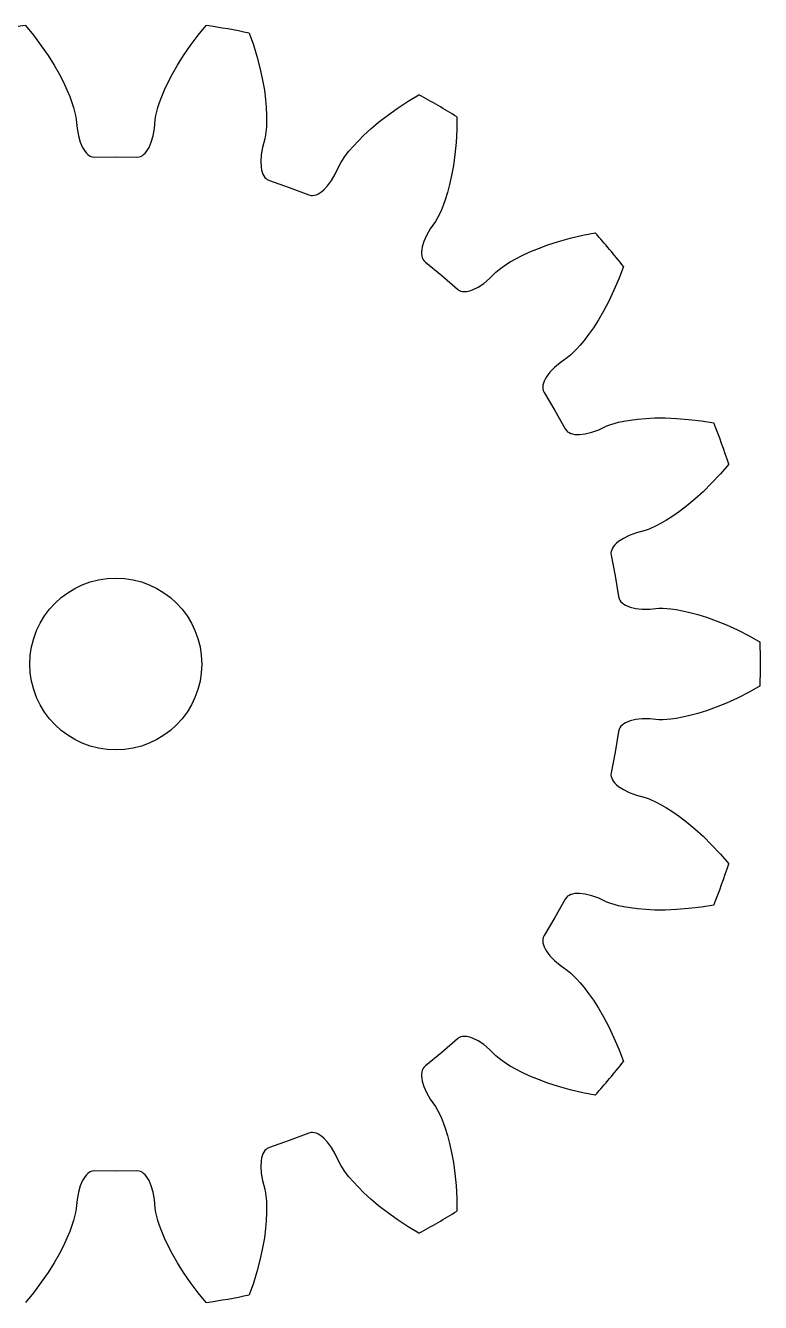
# Model space of a CAD drawing. Extents: x 1.5 to 31.5, y -14.9 to 14.9.
# Drawn here: x 14.4 to 31.5, y -14.85 to 14.85 of the extents above; entities that cross this region are included whole.
import ezdxf

# ---------------------------------------------------------------- set-up
doc = ezdxf.new("R2010")
doc.units = 0

msp = doc.modelspace()

# ---------------------------------------------------------------- linework, layer by layer
msp.add_circle((16.5, 0), 2)
msp.add_circle((16.5, 0), 2)
at = {"layer": 'layer0'}
for p, q in [((14.4, 14.852), (14.584, 14.627)), ((14.584, 14.627), (14.767, 14.384)), ((18.233, 14.384), (18.416, 14.627)), ((18.416, 14.627), (18.6, 14.852)), ((19.606, 14.675), (19.702, 14.4)), ((14.767, 14.384), (14.927, 14.152)), ((18.073, 14.152), (18.233, 14.384)), ((19.702, 14.4), (19.791, 14.109)), ((14.927, 14.152), (15.066, 13.931)), ((17.934, 13.931), (18.073, 14.152)), ((19.791, 14.109), (19.862, 13.837)), ((15.066, 13.931), (15.183, 13.726)), ((15.183, 13.726), (15.282, 13.535)), ((17.718, 13.535), (17.817, 13.726)), ((17.817, 13.726), (17.934, 13.931)), ((19.862, 13.837), (19.917, 13.582)), ((15.282, 13.535), (15.364, 13.36)), ((17.636, 13.36), (17.718, 13.535)), ((19.917, 13.582), (19.957, 13.349)), ((15.364, 13.36), (15.43, 13.201)), ((15.43, 13.201), (15.48, 13.063)), ((17.52, 13.063), (17.57, 13.201)), ((17.57, 13.201), (17.636, 13.36)), ((19.957, 13.349), (19.985, 13.135)), ((19.985, 13.135), (20.002, 12.943)), ((23.048, 12.924), (23.303, 13.09)), ((23.303, 13.09), (23.553, 13.238)), ((15.48, 13.063), (15.519, 12.942)), ((15.519, 12.942), (15.565, 12.763)), ((17.435, 12.763), (17.481, 12.942)), ((17.481, 12.942), (17.52, 13.063)), ((20.002, 12.943), (20.009, 12.771)), ((22.819, 12.761), (23.048, 12.924)), ((15.565, 12.763), (15.581, 12.667)), ((15.581, 12.667), (15.6, 12.457)), ((17.4, 12.457), (17.419, 12.667)), ((17.419, 12.667), (17.435, 12.763)), ((20.005, 12.497), (19.987, 12.313)), ((20.01, 12.624), (20.005, 12.497)), ((20.009, 12.771), (20.01, 12.624)), ((22.432, 12.448), (22.612, 12.601)), ((22.612, 12.601), (22.819, 12.761)), ((24.438, 12.727), (24.434, 12.436)), ((15.6, 12.457), (15.631, 12.285)), ((15.631, 12.285), (15.674, 12.138)), ((17.326, 12.138), (17.369, 12.285)), ((17.369, 12.285), (17.4, 12.457)), ((19.969, 12.217), (19.915, 12.014)), ((19.987, 12.313), (19.969, 12.217)), ((22.137, 12.165), (22.274, 12.302)), ((22.274, 12.302), (22.432, 12.448)), ((24.434, 12.436), (24.418, 12.132)), ((15.674, 12.138), (15.726, 12.016)), ((15.726, 12.016), (15.756, 11.965)), ((15.756, 11.965), (15.787, 11.92)), ((15.787, 11.92), (15.819, 11.882)), ((17.181, 11.882), (17.213, 11.92)), ((17.213, 11.92), (17.244, 11.965)), ((17.244, 11.965), (17.274, 12.016)), ((17.274, 12.016), (17.326, 12.138)), ((19.915, 12.014), (19.885, 11.842)), ((21.848, 11.826), (21.926, 11.927)), ((21.926, 11.927), (22.021, 12.039)), ((22.021, 12.039), (22.137, 12.165)), ((24.418, 12.132), (24.392, 11.853)), ((15.819, 11.882), (15.853, 11.85)), ((15.853, 11.85), (15.888, 11.825)), ((15.888, 11.825), (15.923, 11.807)), ((15.923, 11.807), (15.958, 11.795)), ((15.958, 11.795), (16.012, 11.79)), ((16.012, 11.79), (16.5, 11.8)), ((16.5, 11.8), (16.988, 11.79)), ((16.988, 11.79), (17.042, 11.795)), ((17.042, 11.795), (17.077, 11.807)), ((17.077, 11.807), (17.112, 11.825)), ((17.112, 11.825), (17.147, 11.85)), ((17.147, 11.85), (17.181, 11.882)), ((19.885, 11.842), (19.875, 11.689)), ((19.875, 11.689), (19.883, 11.556)), ((21.607, 11.398), (21.696, 11.589)), ((21.696, 11.589), (21.744, 11.674)), ((21.744, 11.674), (21.848, 11.826)), ((24.356, 11.594), (24.314, 11.361)), ((24.392, 11.853), (24.356, 11.594)), ((19.883, 11.556), (19.893, 11.498)), ((19.893, 11.498), (19.907, 11.445)), ((19.907, 11.445), (19.924, 11.398)), ((19.924, 11.398), (19.945, 11.357)), ((19.945, 11.357), (19.969, 11.321)), ((19.969, 11.321), (19.996, 11.292)), ((19.996, 11.292), (20.025, 11.269)), ((21.519, 11.247), (21.607, 11.398)), ((24.314, 11.361), (24.267, 11.151)), ((20.025, 11.269), (20.074, 11.246)), ((20.074, 11.246), (20.536, 11.088)), ((20.536, 11.088), (20.991, 10.912)), ((21.291, 10.989), (21.337, 11.027)), ((21.337, 11.027), (21.428, 11.124)), ((21.428, 11.124), (21.519, 11.247)), ((24.267, 11.151), (24.217, 10.965)), ((20.991, 10.912), (21.043, 10.898)), ((21.043, 10.898), (21.08, 10.897)), ((21.08, 10.897), (21.12, 10.903)), ((21.12, 10.903), (21.161, 10.914)), ((21.161, 10.914), (21.203, 10.932)), ((21.203, 10.932), (21.247, 10.957)), ((21.247, 10.957), (21.291, 10.989)), ((24.166, 10.801), (24.116, 10.663)), ((24.217, 10.965), (24.166, 10.801)), ((24.068, 10.545), (23.988, 10.378)), ((24.116, 10.663), (24.068, 10.545)), ((23.818, 10.122), (23.731, 9.97)), ((23.938, 10.294), (23.818, 10.122)), ((23.988, 10.378), (23.938, 10.294)), ((23.669, 9.829), (23.631, 9.702)), ((23.731, 9.97), (23.669, 9.829)), ((26.554, 9.75), (26.802, 9.83)), ((26.802, 9.83), (27.073, 9.905)), ((27.073, 9.905), (27.37, 9.973)), ((27.37, 9.973), (27.656, 10.028)), ((23.621, 9.644), (23.616, 9.59)), ((23.616, 9.59), (23.616, 9.539)), ((23.616, 9.539), (23.622, 9.494)), ((23.631, 9.702), (23.621, 9.644)), ((25.958, 9.504), (26.133, 9.585)), ((26.133, 9.585), (26.332, 9.668)), ((26.332, 9.668), (26.554, 9.75)), ((23.622, 9.494), (23.632, 9.452)), ((23.632, 9.452), (23.647, 9.415)), ((23.647, 9.415), (23.667, 9.384)), ((23.667, 9.384), (23.705, 9.345)), ((23.705, 9.345), (24.085, 9.039)), ((25.42, 9.176), (25.57, 9.284)), ((25.57, 9.284), (25.678, 9.352)), ((25.678, 9.352), (25.805, 9.425)), ((25.805, 9.425), (25.958, 9.504)), ((28.312, 9.245), (28.209, 8.973)), ((24.085, 9.039), (24.452, 8.718)), ((25.063, 8.853), (25.197, 8.964)), ((25.197, 8.964), (25.346, 9.113)), ((25.346, 9.113), (25.42, 9.176)), ((28.209, 8.973), (28.09, 8.693)), ((24.452, 8.718), (24.496, 8.687)), ((24.496, 8.687), (24.531, 8.673)), ((24.531, 8.673), (24.57, 8.665)), ((24.57, 8.665), (24.613, 8.662)), ((24.613, 8.662), (24.659, 8.664)), ((24.659, 8.664), (24.708, 8.673)), ((24.708, 8.673), (24.761, 8.687)), ((24.761, 8.687), (24.816, 8.708)), ((24.816, 8.708), (24.935, 8.767)), ((24.935, 8.767), (25.063, 8.853)), ((28.09, 8.693), (27.97, 8.439)), ((27.97, 8.439), (27.848, 8.208)), ((27.848, 8.208), (27.729, 8.003)), ((27.613, 7.822), (27.502, 7.664)), ((27.729, 8.003), (27.613, 7.822)), ((27.397, 7.527), (27.303, 7.415)), ((27.502, 7.664), (27.397, 7.527)), ((27.086, 7.191), (27.011, 7.129)), ((27.218, 7.32), (27.086, 7.191)), ((27.303, 7.415), (27.218, 7.32)), ((26.705, 6.895), (26.599, 6.785)), ((26.838, 7.008), (26.705, 6.895)), ((27.011, 7.129), (26.838, 7.008)), ((26.466, 6.578), (26.45, 6.53)), ((26.49, 6.627), (26.466, 6.578)), ((26.52, 6.678), (26.49, 6.627)), ((26.599, 6.785), (26.52, 6.678)), ((26.439, 6.485), (26.435, 6.443)), ((26.435, 6.443), (26.436, 6.403)), ((26.436, 6.403), (26.444, 6.366)), ((26.45, 6.53), (26.439, 6.485)), ((26.444, 6.366), (26.466, 6.318)), ((26.466, 6.318), (26.719, 5.9)), ((26.719, 5.9), (26.954, 5.472)), ((28.198, 5.622), (28.323, 5.649)), ((28.323, 5.649), (28.468, 5.674)), ((28.468, 5.674), (28.638, 5.696)), ((28.638, 5.696), (28.83, 5.713)), ((28.83, 5.713), (29.045, 5.723)), ((29.045, 5.723), (29.282, 5.724)), ((29.282, 5.724), (29.543, 5.714)), ((29.543, 5.714), (29.823, 5.691)), ((29.823, 5.691), (30.125, 5.654)), ((30.125, 5.654), (30.412, 5.607)), ((26.954, 5.472), (26.986, 5.429)), ((26.986, 5.429), (27.013, 5.404)), ((27.013, 5.404), (27.047, 5.382)), ((27.047, 5.382), (27.086, 5.365)), ((27.086, 5.365), (27.13, 5.351)), ((27.13, 5.351), (27.18, 5.342)), ((27.293, 5.338), (27.425, 5.354)), ((27.425, 5.354), (27.574, 5.39)), ((27.574, 5.39), (27.739, 5.449)), ((27.739, 5.449), (27.929, 5.538)), ((27.929, 5.538), (28.021, 5.572)), ((28.021, 5.572), (28.198, 5.622)), ((27.18, 5.342), (27.234, 5.338)), ((27.234, 5.338), (27.293, 5.338)), ((30.762, 4.647), (30.572, 4.427)), ((30.364, 4.204), (30.164, 4.007)), ((30.572, 4.427), (30.364, 4.204)), ((30.164, 4.007), (29.971, 3.832)), ((29.789, 3.68), (29.618, 3.55)), ((29.971, 3.832), (29.789, 3.68)), ((29.188, 3.273), (29.075, 3.213)), ((29.315, 3.346), (29.188, 3.273)), ((29.459, 3.439), (29.315, 3.346)), ((29.618, 3.55), (29.459, 3.439)), ((28.448, 2.989), (28.31, 2.921)), ((28.612, 3.05), (28.448, 2.989)), ((28.815, 3.104), (28.612, 3.05)), ((28.907, 3.137), (28.815, 3.104)), ((29.075, 3.213), (28.907, 3.137)), ((28.058, 2.695), (28.039, 2.656)), ((28.083, 2.733), (28.058, 2.695)), ((28.115, 2.772), (28.083, 2.733)), ((28.154, 2.811), (28.115, 2.772)), ((28.199, 2.848), (28.154, 2.811)), ((28.31, 2.921), (28.199, 2.848)), ((28.027, 2.619), (28.022, 2.581)), ((28.022, 2.581), (28.026, 2.528)), ((28.026, 2.528), (28.121, 2.049)), ((28.039, 2.656), (28.027, 2.619)), ((28.121, 2.049), (28.196, 1.567)), ((28.196, 1.567), (28.21, 1.515)), ((28.21, 1.515), (28.228, 1.482)), ((28.228, 1.482), (28.252, 1.45)), ((28.252, 1.45), (28.282, 1.421)), ((28.282, 1.421), (28.319, 1.393)), ((28.319, 1.393), (28.363, 1.368)), ((28.363, 1.368), (28.412, 1.345)), ((28.412, 1.345), (28.468, 1.325)), ((28.468, 1.325), (28.597, 1.294)), ((28.597, 1.294), (28.75, 1.277)), ((28.75, 1.277), (28.924, 1.277)), ((28.924, 1.277), (29.134, 1.295)), ((29.134, 1.295), (29.232, 1.295)), ((29.232, 1.295), (29.416, 1.281)), ((29.416, 1.281), (29.542, 1.264)), ((29.542, 1.264), (29.686, 1.238)), ((29.686, 1.238), (29.854, 1.201)), ((29.854, 1.201), (30.041, 1.151)), ((30.041, 1.151), (30.246, 1.087)), ((30.246, 1.087), (30.469, 1.007)), ((30.469, 1.007), (30.711, 0.908)), ((30.711, 0.908), (30.966, 0.791)), ((30.966, 0.791), (31.237, 0.653)), ((31.237, 0.653), (31.491, 0.511)), ((31.491, -0.511), (31.237, -0.653)), ((30.966, -0.791), (30.711, -0.908)), ((31.237, -0.653), (30.966, -0.791)), ((30.041, -1.151), (29.854, -1.201)), ((30.246, -1.087), (30.041, -1.151)), ((30.469, -1.007), (30.246, -1.087)), ((30.711, -0.908), (30.469, -1.007)), ((28.228, -1.482), (28.21, -1.515)), ((28.252, -1.45), (28.228, -1.482)), ((28.282, -1.421), (28.252, -1.45)), ((28.319, -1.393), (28.282, -1.421)), ((28.363, -1.368), (28.319, -1.393)), ((28.412, -1.345), (28.363, -1.368)), ((28.468, -1.325), (28.412, -1.345)), ((28.597, -1.294), (28.468, -1.325)), ((28.75, -1.277), (28.597, -1.294)), ((28.924, -1.277), (28.75, -1.277)), ((29.134, -1.295), (28.924, -1.277)), ((29.232, -1.295), (29.134, -1.295)), ((29.416, -1.281), (29.232, -1.295)), ((29.542, -1.264), (29.416, -1.281)), ((29.686, -1.238), (29.542, -1.264)), ((29.854, -1.201), (29.686, -1.238)), ((28.196, -1.567), (28.121, -2.049)), ((28.21, -1.515), (28.196, -1.567)), ((28.121, -2.049), (28.026, -2.528)), ((28.026, -2.528), (28.022, -2.581)), ((28.022, -2.581), (28.027, -2.619)), ((28.027, -2.619), (28.039, -2.656)), ((28.039, -2.656), (28.058, -2.695)), ((28.058, -2.695), (28.083, -2.733)), ((28.083, -2.733), (28.115, -2.772)), ((28.115, -2.772), (28.154, -2.811)), ((28.154, -2.811), (28.199, -2.848)), ((28.199, -2.848), (28.31, -2.921)), ((28.31, -2.921), (28.448, -2.989)), ((28.448, -2.989), (28.612, -3.05)), ((28.612, -3.05), (28.815, -3.104)), ((28.815, -3.104), (28.907, -3.137)), ((28.907, -3.137), (29.075, -3.213)), ((29.075, -3.213), (29.188, -3.273)), ((29.188, -3.273), (29.315, -3.346)), ((29.315, -3.346), (29.459, -3.439)), ((29.459, -3.439), (29.618, -3.55)), ((29.618, -3.55), (29.789, -3.68)), ((29.789, -3.68), (29.971, -3.832)), ((29.971, -3.832), (30.164, -4.007)), ((30.164, -4.007), (30.364, -4.204)), ((30.364, -4.204), (30.572, -4.427)), ((30.572, -4.427), (30.762, -4.647)), ((27.18, -5.342), (27.13, -5.351)), ((27.234, -5.338), (27.18, -5.342)), ((27.293, -5.338), (27.234, -5.338)), ((27.425, -5.354), (27.293, -5.338)), ((26.954, -5.472), (26.719, -5.9)), ((26.986, -5.429), (26.954, -5.472)), ((27.013, -5.404), (26.986, -5.429)), ((27.047, -5.382), (27.013, -5.404)), ((27.086, -5.365), (27.047, -5.382)), ((27.13, -5.351), (27.086, -5.365)), ((27.574, -5.39), (27.425, -5.354)), ((27.739, -5.449), (27.574, -5.39)), ((27.929, -5.538), (27.739, -5.449)), ((28.021, -5.572), (27.929, -5.538)), ((28.198, -5.622), (28.021, -5.572)), ((28.323, -5.649), (28.198, -5.622)), ((30.412, -5.607), (30.125, -5.654)), ((26.719, -5.9), (26.466, -6.318)), ((28.468, -5.674), (28.323, -5.649)), ((28.638, -5.696), (28.468, -5.674)), ((28.83, -5.713), (28.638, -5.696)), ((29.045, -5.723), (28.83, -5.713)), ((29.282, -5.724), (29.045, -5.723)), ((29.543, -5.714), (29.282, -5.724)), ((29.823, -5.691), (29.543, -5.714)), ((30.125, -5.654), (29.823, -5.691)), ((26.436, -6.403), (26.435, -6.443)), ((26.435, -6.443), (26.439, -6.485)), ((26.444, -6.366), (26.436, -6.403)), ((26.439, -6.485), (26.45, -6.53)), ((26.466, -6.318), (26.444, -6.366)), ((26.45, -6.53), (26.466, -6.578)), ((26.466, -6.578), (26.49, -6.627)), ((26.49, -6.627), (26.52, -6.678)), ((26.52, -6.678), (26.599, -6.785)), ((26.599, -6.785), (26.705, -6.895)), ((26.705, -6.895), (26.838, -7.008)), ((26.838, -7.008), (27.011, -7.129)), ((27.011, -7.129), (27.086, -7.191)), ((27.086, -7.191), (27.218, -7.32)), ((27.218, -7.32), (27.303, -7.415)), ((27.303, -7.415), (27.397, -7.527)), ((27.397, -7.527), (27.502, -7.664)), ((27.502, -7.664), (27.613, -7.822)), ((27.613, -7.822), (27.729, -8.003)), ((27.729, -8.003), (27.848, -8.208)), ((27.848, -8.208), (27.97, -8.439)), ((27.97, -8.439), (28.09, -8.693)), ((24.452, -8.718), (24.085, -9.039)), ((24.496, -8.687), (24.452, -8.718)), ((24.531, -8.673), (24.496, -8.687)), ((24.57, -8.665), (24.531, -8.673)), ((24.613, -8.662), (24.57, -8.665)), ((24.659, -8.664), (24.613, -8.662)), ((24.708, -8.673), (24.659, -8.664)), ((24.761, -8.687), (24.708, -8.673)), ((24.816, -8.708), (24.761, -8.687)), ((24.935, -8.767), (24.816, -8.708)), ((25.063, -8.853), (24.935, -8.767)), ((25.197, -8.964), (25.063, -8.853)), ((28.09, -8.693), (28.209, -8.973)), ((24.085, -9.039), (23.705, -9.345)), ((25.346, -9.113), (25.197, -8.964)), ((25.42, -9.176), (25.346, -9.113)), ((25.57, -9.284), (25.42, -9.176)), ((28.209, -8.973), (28.312, -9.245)), ((23.622, -9.494), (23.616, -9.539)), ((23.632, -9.452), (23.622, -9.494)), ((23.647, -9.415), (23.632, -9.452)), ((23.667, -9.384), (23.647, -9.415)), ((23.705, -9.345), (23.667, -9.384)), ((25.678, -9.352), (25.57, -9.284)), ((25.805, -9.425), (25.678, -9.352)), ((25.958, -9.504), (25.805, -9.425)), ((26.133, -9.585), (25.958, -9.504)), ((23.616, -9.539), (23.616, -9.59)), ((23.616, -9.59), (23.621, -9.644)), ((23.621, -9.644), (23.631, -9.702)), ((23.631, -9.702), (23.669, -9.829)), ((26.332, -9.668), (26.133, -9.585)), ((26.554, -9.75), (26.332, -9.668)), ((26.802, -9.83), (26.554, -9.75)), ((23.669, -9.829), (23.731, -9.97)), ((23.731, -9.97), (23.818, -10.122)), ((27.073, -9.905), (26.802, -9.83)), ((27.37, -9.973), (27.073, -9.905)), ((27.656, -10.028), (27.37, -9.973)), ((23.818, -10.122), (23.938, -10.294)), ((23.938, -10.294), (23.988, -10.378)), ((23.988, -10.378), (24.068, -10.545)), ((24.068, -10.545), (24.116, -10.663)), ((24.116, -10.663), (24.166, -10.801)), ((20.991, -10.912), (20.536, -11.088)), ((21.043, -10.898), (20.991, -10.912)), ((21.08, -10.897), (21.043, -10.898)), ((21.12, -10.903), (21.08, -10.897)), ((21.161, -10.914), (21.12, -10.903)), ((21.203, -10.932), (21.161, -10.914)), ((21.247, -10.957), (21.203, -10.932)), ((21.291, -10.989), (21.247, -10.957)), ((21.337, -11.027), (21.291, -10.989)), ((24.166, -10.801), (24.217, -10.965)), ((24.217, -10.965), (24.267, -11.151)), ((20.025, -11.269), (19.996, -11.292)), ((20.074, -11.246), (20.025, -11.269)), ((20.536, -11.088), (20.074, -11.246)), ((21.428, -11.124), (21.337, -11.027)), ((21.519, -11.247), (21.428, -11.124)), ((21.607, -11.398), (21.519, -11.247)), ((24.267, -11.151), (24.314, -11.361)), ((19.883, -11.556), (19.875, -11.689)), ((19.893, -11.498), (19.883, -11.556)), ((19.907, -11.445), (19.893, -11.498)), ((19.924, -11.398), (19.907, -11.445)), ((19.945, -11.357), (19.924, -11.398)), ((19.969, -11.321), (19.945, -11.357)), ((19.996, -11.292), (19.969, -11.321)), ((21.696, -11.589), (21.607, -11.398)), ((24.314, -11.361), (24.356, -11.594)), ((15.819, -11.882), (15.787, -11.92)), ((15.853, -11.85), (15.819, -11.882)), ((15.888, -11.825), (15.853, -11.85)), ((15.923, -11.807), (15.888, -11.825)), ((15.958, -11.795), (15.923, -11.807)), ((16.012, -11.79), (15.958, -11.795)), ((16.5, -11.8), (16.012, -11.79)), ((16.988, -11.79), (16.5, -11.8)), ((17.042, -11.795), (16.988, -11.79)), ((17.077, -11.807), (17.042, -11.795)), ((17.112, -11.825), (17.077, -11.807)), ((17.147, -11.85), (17.112, -11.825)), ((17.181, -11.882), (17.147, -11.85)), ((17.213, -11.92), (17.181, -11.882)), ((19.875, -11.689), (19.885, -11.842)), ((19.885, -11.842), (19.915, -12.014)), ((21.744, -11.674), (21.696, -11.589)), ((21.848, -11.826), (21.744, -11.674)), ((21.926, -11.927), (21.848, -11.826)), ((24.356, -11.594), (24.392, -11.853)), ((24.392, -11.853), (24.418, -12.132)), ((15.674, -12.138), (15.631, -12.285)), ((15.726, -12.016), (15.674, -12.138)), ((15.756, -11.965), (15.726, -12.016)), ((15.787, -11.92), (15.756, -11.965)), ((17.244, -11.965), (17.213, -11.92)), ((17.274, -12.016), (17.244, -11.965)), ((17.326, -12.138), (17.274, -12.016)), ((17.369, -12.285), (17.326, -12.138)), ((19.915, -12.014), (19.969, -12.217)), ((22.021, -12.039), (21.926, -11.927)), ((22.137, -12.165), (22.021, -12.039)), ((22.274, -12.302), (22.137, -12.165)), ((24.418, -12.132), (24.434, -12.436)), ((15.6, -12.457), (15.581, -12.667)), ((15.631, -12.285), (15.6, -12.457)), ((17.4, -12.457), (17.369, -12.285)), ((17.419, -12.667), (17.4, -12.457)), ((19.969, -12.217), (19.987, -12.313)), ((19.987, -12.313), (20.005, -12.497)), ((22.432, -12.448), (22.274, -12.302)), ((22.612, -12.601), (22.432, -12.448)), ((24.434, -12.436), (24.438, -12.727)), ((15.565, -12.763), (15.519, -12.942)), ((15.581, -12.667), (15.565, -12.763)), ((17.435, -12.763), (17.419, -12.667)), ((17.481, -12.942), (17.435, -12.763)), ((20.009, -12.771), (20.002, -12.943)), ((20.005, -12.497), (20.01, -12.624)), ((20.01, -12.624), (20.009, -12.771)), ((22.819, -12.761), (22.612, -12.601)), ((23.048, -12.924), (22.819, -12.761)), ((15.48, -13.063), (15.43, -13.201)), ((15.519, -12.942), (15.48, -13.063)), ((17.52, -13.063), (17.481, -12.942)), ((17.57, -13.201), (17.52, -13.063)), ((20.002, -12.943), (19.985, -13.135)), ((23.303, -13.09), (23.048, -12.924)), ((15.364, -13.36), (15.282, -13.535)), ((15.43, -13.201), (15.364, -13.36)), ((17.636, -13.36), (17.57, -13.201)), ((17.718, -13.535), (17.636, -13.36)), ((19.957, -13.349), (19.917, -13.582)), ((19.985, -13.135), (19.957, -13.349)), ((23.553, -13.238), (23.303, -13.09)), ((15.282, -13.535), (15.183, -13.726)), ((17.817, -13.726), (17.718, -13.535)), ((19.917, -13.582), (19.862, -13.837)), ((15.066, -13.931), (14.927, -14.152)), ((15.183, -13.726), (15.066, -13.931)), ((17.934, -13.931), (17.817, -13.726)), ((18.073, -14.152), (17.934, -13.931)), ((19.862, -13.837), (19.791, -14.109)), ((14.927, -14.152), (14.767, -14.384)), ((18.233, -14.384), (18.073, -14.152)), ((19.791, -14.109), (19.702, -14.4)), ((14.767, -14.384), (14.584, -14.627)), ((18.416, -14.627), (18.233, -14.384)), ((19.702, -14.4), (19.606, -14.675)), ((14.584, -14.627), (14.4, -14.852)), ((18.6, -14.852), (18.416, -14.627))]:
    msp.add_line(p, q, dxfattribs=at)
for start, end in [(98.048, 101.952), (78.048, 81.952), (58.048, 61.952), (38.048, 41.952), (18.048, 21.952), (358.048, 361.952), (338.048, 341.952), (318.048, 321.952), (298.048, 301.952), (278.048, 281.952)]:
    msp.add_arc((16.5, 0), 15, start, end, dxfattribs=at)
at = {"layer": 'layer1'}
for p, q in [((14.4, 14.852), (14.584, 14.627)), ((14.584, 14.627), (14.767, 14.384)), ((18.233, 14.384), (18.416, 14.627)), ((18.416, 14.627), (18.6, 14.852)), ((19.606, 14.675), (19.702, 14.4)), ((14.767, 14.384), (14.927, 14.152)), ((18.073, 14.152), (18.233, 14.384)), ((19.702, 14.4), (19.791, 14.109)), ((14.927, 14.152), (15.066, 13.931)), ((17.934, 13.931), (18.073, 14.152)), ((19.791, 14.109), (19.862, 13.837)), ((15.066, 13.931), (15.183, 13.726)), ((15.183, 13.726), (15.282, 13.535)), ((17.718, 13.535), (17.817, 13.726)), ((17.817, 13.726), (17.934, 13.931)), ((19.862, 13.837), (19.917, 13.582)), ((15.282, 13.535), (15.364, 13.36)), ((17.636, 13.36), (17.718, 13.535)), ((19.917, 13.582), (19.957, 13.349)), ((15.364, 13.36), (15.43, 13.201)), ((15.43, 13.201), (15.48, 13.063)), ((17.52, 13.063), (17.57, 13.201)), ((17.57, 13.201), (17.636, 13.36)), ((19.957, 13.349), (19.985, 13.135)), ((19.985, 13.135), (20.002, 12.943)), ((23.048, 12.924), (23.303, 13.09)), ((23.303, 13.09), (23.553, 13.238)), ((15.48, 13.063), (15.519, 12.942)), ((15.519, 12.942), (15.565, 12.763)), ((17.435, 12.763), (17.481, 12.942)), ((17.481, 12.942), (17.52, 13.063)), ((20.002, 12.943), (20.009, 12.771)), ((22.819, 12.761), (23.048, 12.924)), ((15.565, 12.763), (15.581, 12.667)), ((15.581, 12.667), (15.6, 12.457)), ((17.4, 12.457), (17.419, 12.667)), ((17.419, 12.667), (17.435, 12.763)), ((20.005, 12.497), (19.987, 12.313)), ((20.01, 12.624), (20.005, 12.497)), ((20.009, 12.771), (20.01, 12.624)), ((22.432, 12.448), (22.612, 12.601)), ((22.612, 12.601), (22.819, 12.761)), ((24.438, 12.727), (24.434, 12.436)), ((15.6, 12.457), (15.631, 12.285)), ((15.631, 12.285), (15.674, 12.138)), ((17.326, 12.138), (17.369, 12.285)), ((17.369, 12.285), (17.4, 12.457)), ((19.969, 12.217), (19.915, 12.014)), ((19.987, 12.313), (19.969, 12.217)), ((22.137, 12.165), (22.274, 12.302)), ((22.274, 12.302), (22.432, 12.448)), ((24.434, 12.436), (24.418, 12.132)), ((15.674, 12.138), (15.726, 12.016)), ((15.726, 12.016), (15.756, 11.965)), ((15.756, 11.965), (15.787, 11.92)), ((15.787, 11.92), (15.819, 11.882)), ((17.181, 11.882), (17.213, 11.92)), ((17.213, 11.92), (17.244, 11.965)), ((17.244, 11.965), (17.274, 12.016)), ((17.274, 12.016), (17.326, 12.138)), ((19.915, 12.014), (19.885, 11.842)), ((21.848, 11.826), (21.926, 11.927)), ((21.926, 11.927), (22.021, 12.039)), ((22.021, 12.039), (22.137, 12.165)), ((24.418, 12.132), (24.392, 11.853)), ((15.819, 11.882), (15.853, 11.85)), ((15.853, 11.85), (15.888, 11.825)), ((15.888, 11.825), (15.923, 11.807)), ((15.923, 11.807), (15.958, 11.795)), ((15.958, 11.795), (16.012, 11.79)), ((16.012, 11.79), (16.5, 11.8)), ((16.5, 11.8), (16.988, 11.79)), ((16.988, 11.79), (17.042, 11.795)), ((17.042, 11.795), (17.077, 11.807)), ((17.077, 11.807), (17.112, 11.825)), ((17.112, 11.825), (17.147, 11.85)), ((17.147, 11.85), (17.181, 11.882)), ((19.885, 11.842), (19.875, 11.689)), ((19.875, 11.689), (19.883, 11.556)), ((21.607, 11.398), (21.696, 11.589)), ((21.696, 11.589), (21.744, 11.674)), ((21.744, 11.674), (21.848, 11.826)), ((24.356, 11.594), (24.314, 11.361)), ((24.392, 11.853), (24.356, 11.594)), ((19.883, 11.556), (19.893, 11.498)), ((19.893, 11.498), (19.907, 11.445)), ((19.907, 11.445), (19.924, 11.398)), ((19.924, 11.398), (19.945, 11.357)), ((19.945, 11.357), (19.969, 11.321)), ((19.969, 11.321), (19.996, 11.292)), ((19.996, 11.292), (20.025, 11.269)), ((21.519, 11.247), (21.607, 11.398)), ((24.314, 11.361), (24.267, 11.151)), ((20.025, 11.269), (20.074, 11.246)), ((20.074, 11.246), (20.536, 11.088)), ((20.536, 11.088), (20.991, 10.912)), ((21.291, 10.989), (21.337, 11.027)), ((21.337, 11.027), (21.428, 11.124)), ((21.428, 11.124), (21.519, 11.247)), ((24.267, 11.151), (24.217, 10.965)), ((20.991, 10.912), (21.043, 10.898)), ((21.043, 10.898), (21.08, 10.897)), ((21.08, 10.897), (21.12, 10.903)), ((21.12, 10.903), (21.161, 10.914)), ((21.161, 10.914), (21.203, 10.932)), ((21.203, 10.932), (21.247, 10.957)), ((21.247, 10.957), (21.291, 10.989)), ((24.166, 10.801), (24.116, 10.663)), ((24.217, 10.965), (24.166, 10.801)), ((24.068, 10.545), (23.988, 10.378)), ((24.116, 10.663), (24.068, 10.545)), ((23.818, 10.122), (23.731, 9.97)), ((23.938, 10.294), (23.818, 10.122)), ((23.988, 10.378), (23.938, 10.294)), ((23.669, 9.829), (23.631, 9.702)), ((23.731, 9.97), (23.669, 9.829)), ((26.554, 9.75), (26.802, 9.83)), ((26.802, 9.83), (27.073, 9.905)), ((27.073, 9.905), (27.37, 9.973)), ((27.37, 9.973), (27.656, 10.028)), ((23.621, 9.644), (23.616, 9.59)), ((23.616, 9.59), (23.616, 9.539)), ((23.616, 9.539), (23.622, 9.494)), ((23.631, 9.702), (23.621, 9.644)), ((25.958, 9.504), (26.133, 9.585)), ((26.133, 9.585), (26.332, 9.668)), ((26.332, 9.668), (26.554, 9.75)), ((23.622, 9.494), (23.632, 9.452)), ((23.632, 9.452), (23.647, 9.415)), ((23.647, 9.415), (23.667, 9.384)), ((23.667, 9.384), (23.705, 9.345)), ((23.705, 9.345), (24.085, 9.039)), ((25.42, 9.176), (25.57, 9.284)), ((25.57, 9.284), (25.678, 9.352)), ((25.678, 9.352), (25.805, 9.425)), ((25.805, 9.425), (25.958, 9.504)), ((28.312, 9.245), (28.209, 8.973)), ((24.085, 9.039), (24.452, 8.718)), ((25.063, 8.853), (25.197, 8.964)), ((25.197, 8.964), (25.346, 9.113)), ((25.346, 9.113), (25.42, 9.176)), ((28.209, 8.973), (28.09, 8.693)), ((24.452, 8.718), (24.496, 8.687)), ((24.496, 8.687), (24.531, 8.673)), ((24.531, 8.673), (24.57, 8.665)), ((24.57, 8.665), (24.613, 8.662)), ((24.613, 8.662), (24.659, 8.664)), ((24.659, 8.664), (24.708, 8.673)), ((24.708, 8.673), (24.761, 8.687)), ((24.761, 8.687), (24.816, 8.708)), ((24.816, 8.708), (24.935, 8.767)), ((24.935, 8.767), (25.063, 8.853)), ((28.09, 8.693), (27.97, 8.439)), ((27.97, 8.439), (27.848, 8.208)), ((27.848, 8.208), (27.729, 8.003)), ((27.613, 7.822), (27.502, 7.664)), ((27.729, 8.003), (27.613, 7.822)), ((27.397, 7.527), (27.303, 7.415)), ((27.502, 7.664), (27.397, 7.527)), ((27.086, 7.191), (27.011, 7.129)), ((27.218, 7.32), (27.086, 7.191)), ((27.303, 7.415), (27.218, 7.32)), ((26.705, 6.895), (26.599, 6.785)), ((26.838, 7.008), (26.705, 6.895)), ((27.011, 7.129), (26.838, 7.008)), ((26.466, 6.578), (26.45, 6.53)), ((26.49, 6.627), (26.466, 6.578)), ((26.52, 6.678), (26.49, 6.627)), ((26.599, 6.785), (26.52, 6.678)), ((26.439, 6.485), (26.435, 6.443)), ((26.435, 6.443), (26.436, 6.403)), ((26.436, 6.403), (26.444, 6.366)), ((26.45, 6.53), (26.439, 6.485)), ((26.444, 6.366), (26.466, 6.318)), ((26.466, 6.318), (26.719, 5.9)), ((26.719, 5.9), (26.954, 5.472)), ((28.198, 5.622), (28.323, 5.649)), ((28.323, 5.649), (28.468, 5.674)), ((28.468, 5.674), (28.638, 5.696)), ((28.638, 5.696), (28.83, 5.713)), ((28.83, 5.713), (29.045, 5.723)), ((29.045, 5.723), (29.282, 5.724)), ((29.282, 5.724), (29.543, 5.714)), ((29.543, 5.714), (29.823, 5.691)), ((29.823, 5.691), (30.125, 5.654)), ((30.125, 5.654), (30.412, 5.607)), ((26.954, 5.472), (26.986, 5.429)), ((26.986, 5.429), (27.013, 5.404)), ((27.013, 5.404), (27.047, 5.382)), ((27.047, 5.382), (27.086, 5.365)), ((27.086, 5.365), (27.13, 5.351)), ((27.13, 5.351), (27.18, 5.342)), ((27.293, 5.338), (27.425, 5.354)), ((27.425, 5.354), (27.574, 5.39)), ((27.574, 5.39), (27.739, 5.449)), ((27.739, 5.449), (27.929, 5.538)), ((27.929, 5.538), (28.021, 5.572)), ((28.021, 5.572), (28.198, 5.622)), ((27.18, 5.342), (27.234, 5.338)), ((27.234, 5.338), (27.293, 5.338)), ((30.762, 4.647), (30.572, 4.427)), ((30.364, 4.204), (30.164, 4.007)), ((30.572, 4.427), (30.364, 4.204)), ((30.164, 4.007), (29.971, 3.832)), ((29.789, 3.68), (29.618, 3.55)), ((29.971, 3.832), (29.789, 3.68)), ((29.188, 3.273), (29.075, 3.213)), ((29.315, 3.346), (29.188, 3.273)), ((29.459, 3.439), (29.315, 3.346)), ((29.618, 3.55), (29.459, 3.439)), ((28.448, 2.989), (28.31, 2.921)), ((28.612, 3.05), (28.448, 2.989)), ((28.815, 3.104), (28.612, 3.05)), ((28.907, 3.137), (28.815, 3.104)), ((29.075, 3.213), (28.907, 3.137)), ((28.058, 2.695), (28.039, 2.656)), ((28.083, 2.733), (28.058, 2.695)), ((28.115, 2.772), (28.083, 2.733)), ((28.154, 2.811), (28.115, 2.772)), ((28.199, 2.848), (28.154, 2.811)), ((28.31, 2.921), (28.199, 2.848)), ((28.027, 2.619), (28.022, 2.581)), ((28.022, 2.581), (28.026, 2.528)), ((28.026, 2.528), (28.121, 2.049)), ((28.039, 2.656), (28.027, 2.619)), ((28.121, 2.049), (28.196, 1.567)), ((28.196, 1.567), (28.21, 1.515)), ((28.21, 1.515), (28.228, 1.482)), ((28.228, 1.482), (28.252, 1.45)), ((28.252, 1.45), (28.282, 1.421)), ((28.282, 1.421), (28.319, 1.393)), ((28.319, 1.393), (28.363, 1.368)), ((28.363, 1.368), (28.412, 1.345)), ((28.412, 1.345), (28.468, 1.325)), ((28.468, 1.325), (28.597, 1.294)), ((28.597, 1.294), (28.75, 1.277)), ((28.75, 1.277), (28.924, 1.277)), ((28.924, 1.277), (29.134, 1.295)), ((29.134, 1.295), (29.232, 1.295)), ((29.232, 1.295), (29.416, 1.281)), ((29.416, 1.281), (29.542, 1.264)), ((29.542, 1.264), (29.686, 1.238)), ((29.686, 1.238), (29.854, 1.201)), ((29.854, 1.201), (30.041, 1.151)), ((30.041, 1.151), (30.246, 1.087)), ((30.246, 1.087), (30.469, 1.007)), ((30.469, 1.007), (30.711, 0.908)), ((30.711, 0.908), (30.966, 0.791)), ((30.966, 0.791), (31.237, 0.653)), ((31.237, 0.653), (31.491, 0.511)), ((31.491, -0.511), (31.237, -0.653)), ((30.966, -0.791), (30.711, -0.908)), ((31.237, -0.653), (30.966, -0.791)), ((30.041, -1.151), (29.854, -1.201)), ((30.246, -1.087), (30.041, -1.151)), ((30.469, -1.007), (30.246, -1.087)), ((30.711, -0.908), (30.469, -1.007)), ((28.228, -1.482), (28.21, -1.515)), ((28.252, -1.45), (28.228, -1.482)), ((28.282, -1.421), (28.252, -1.45)), ((28.319, -1.393), (28.282, -1.421)), ((28.363, -1.368), (28.319, -1.393)), ((28.412, -1.345), (28.363, -1.368)), ((28.468, -1.325), (28.412, -1.345)), ((28.597, -1.294), (28.468, -1.325)), ((28.75, -1.277), (28.597, -1.294)), ((28.924, -1.277), (28.75, -1.277)), ((29.134, -1.295), (28.924, -1.277)), ((29.232, -1.295), (29.134, -1.295)), ((29.416, -1.281), (29.232, -1.295)), ((29.542, -1.264), (29.416, -1.281)), ((29.686, -1.238), (29.542, -1.264)), ((29.854, -1.201), (29.686, -1.238)), ((28.196, -1.567), (28.121, -2.049)), ((28.21, -1.515), (28.196, -1.567)), ((28.121, -2.049), (28.026, -2.528)), ((28.026, -2.528), (28.022, -2.581)), ((28.022, -2.581), (28.027, -2.619)), ((28.027, -2.619), (28.039, -2.656)), ((28.039, -2.656), (28.058, -2.695)), ((28.058, -2.695), (28.083, -2.733)), ((28.083, -2.733), (28.115, -2.772)), ((28.115, -2.772), (28.154, -2.811)), ((28.154, -2.811), (28.199, -2.848)), ((28.199, -2.848), (28.31, -2.921)), ((28.31, -2.921), (28.448, -2.989)), ((28.448, -2.989), (28.612, -3.05)), ((28.612, -3.05), (28.815, -3.104)), ((28.815, -3.104), (28.907, -3.137)), ((28.907, -3.137), (29.075, -3.213)), ((29.075, -3.213), (29.188, -3.273)), ((29.188, -3.273), (29.315, -3.346)), ((29.315, -3.346), (29.459, -3.439)), ((29.459, -3.439), (29.618, -3.55)), ((29.618, -3.55), (29.789, -3.68)), ((29.789, -3.68), (29.971, -3.832)), ((29.971, -3.832), (30.164, -4.007)), ((30.164, -4.007), (30.364, -4.204)), ((30.364, -4.204), (30.572, -4.427)), ((30.572, -4.427), (30.762, -4.647)), ((27.18, -5.342), (27.13, -5.351)), ((27.234, -5.338), (27.18, -5.342)), ((27.293, -5.338), (27.234, -5.338)), ((27.425, -5.354), (27.293, -5.338)), ((26.954, -5.472), (26.719, -5.9)), ((26.986, -5.429), (26.954, -5.472)), ((27.013, -5.404), (26.986, -5.429)), ((27.047, -5.382), (27.013, -5.404)), ((27.086, -5.365), (27.047, -5.382)), ((27.13, -5.351), (27.086, -5.365)), ((27.574, -5.39), (27.425, -5.354)), ((27.739, -5.449), (27.574, -5.39)), ((27.929, -5.538), (27.739, -5.449)), ((28.021, -5.572), (27.929, -5.538)), ((28.198, -5.622), (28.021, -5.572)), ((28.323, -5.649), (28.198, -5.622)), ((30.412, -5.607), (30.125, -5.654)), ((26.719, -5.9), (26.466, -6.318)), ((28.468, -5.674), (28.323, -5.649)), ((28.638, -5.696), (28.468, -5.674)), ((28.83, -5.713), (28.638, -5.696)), ((29.045, -5.723), (28.83, -5.713)), ((29.282, -5.724), (29.045, -5.723)), ((29.543, -5.714), (29.282, -5.724)), ((29.823, -5.691), (29.543, -5.714)), ((30.125, -5.654), (29.823, -5.691)), ((26.436, -6.403), (26.435, -6.443)), ((26.435, -6.443), (26.439, -6.485)), ((26.444, -6.366), (26.436, -6.403)), ((26.439, -6.485), (26.45, -6.53)), ((26.466, -6.318), (26.444, -6.366)), ((26.45, -6.53), (26.466, -6.578)), ((26.466, -6.578), (26.49, -6.627)), ((26.49, -6.627), (26.52, -6.678)), ((26.52, -6.678), (26.599, -6.785)), ((26.599, -6.785), (26.705, -6.895)), ((26.705, -6.895), (26.838, -7.008)), ((26.838, -7.008), (27.011, -7.129)), ((27.011, -7.129), (27.086, -7.191)), ((27.086, -7.191), (27.218, -7.32)), ((27.218, -7.32), (27.303, -7.415)), ((27.303, -7.415), (27.397, -7.527)), ((27.397, -7.527), (27.502, -7.664)), ((27.502, -7.664), (27.613, -7.822)), ((27.613, -7.822), (27.729, -8.003)), ((27.729, -8.003), (27.848, -8.208)), ((27.848, -8.208), (27.97, -8.439)), ((27.97, -8.439), (28.09, -8.693)), ((24.452, -8.718), (24.085, -9.039)), ((24.496, -8.687), (24.452, -8.718)), ((24.531, -8.673), (24.496, -8.687)), ((24.57, -8.665), (24.531, -8.673)), ((24.613, -8.662), (24.57, -8.665)), ((24.659, -8.664), (24.613, -8.662)), ((24.708, -8.673), (24.659, -8.664)), ((24.761, -8.687), (24.708, -8.673)), ((24.816, -8.708), (24.761, -8.687)), ((24.935, -8.767), (24.816, -8.708)), ((25.063, -8.853), (24.935, -8.767)), ((25.197, -8.964), (25.063, -8.853)), ((28.09, -8.693), (28.209, -8.973)), ((24.085, -9.039), (23.705, -9.345)), ((25.346, -9.113), (25.197, -8.964)), ((25.42, -9.176), (25.346, -9.113)), ((25.57, -9.284), (25.42, -9.176)), ((28.209, -8.973), (28.312, -9.245)), ((23.622, -9.494), (23.616, -9.539)), ((23.632, -9.452), (23.622, -9.494)), ((23.647, -9.415), (23.632, -9.452)), ((23.667, -9.384), (23.647, -9.415)), ((23.705, -9.345), (23.667, -9.384)), ((25.678, -9.352), (25.57, -9.284)), ((25.805, -9.425), (25.678, -9.352)), ((25.958, -9.504), (25.805, -9.425)), ((26.133, -9.585), (25.958, -9.504)), ((23.616, -9.539), (23.616, -9.59)), ((23.616, -9.59), (23.621, -9.644)), ((23.621, -9.644), (23.631, -9.702)), ((23.631, -9.702), (23.669, -9.829)), ((26.332, -9.668), (26.133, -9.585)), ((26.554, -9.75), (26.332, -9.668)), ((26.802, -9.83), (26.554, -9.75)), ((23.669, -9.829), (23.731, -9.97)), ((23.731, -9.97), (23.818, -10.122)), ((27.073, -9.905), (26.802, -9.83)), ((27.37, -9.973), (27.073, -9.905)), ((27.656, -10.028), (27.37, -9.973)), ((23.818, -10.122), (23.938, -10.294)), ((23.938, -10.294), (23.988, -10.378)), ((23.988, -10.378), (24.068, -10.545)), ((24.068, -10.545), (24.116, -10.663)), ((24.116, -10.663), (24.166, -10.801)), ((20.991, -10.912), (20.536, -11.088)), ((21.043, -10.898), (20.991, -10.912)), ((21.08, -10.897), (21.043, -10.898)), ((21.12, -10.903), (21.08, -10.897)), ((21.161, -10.914), (21.12, -10.903)), ((21.203, -10.932), (21.161, -10.914)), ((21.247, -10.957), (21.203, -10.932)), ((21.291, -10.989), (21.247, -10.957)), ((21.337, -11.027), (21.291, -10.989)), ((24.166, -10.801), (24.217, -10.965)), ((24.217, -10.965), (24.267, -11.151)), ((20.025, -11.269), (19.996, -11.292)), ((20.074, -11.246), (20.025, -11.269)), ((20.536, -11.088), (20.074, -11.246)), ((21.428, -11.124), (21.337, -11.027)), ((21.519, -11.247), (21.428, -11.124)), ((21.607, -11.398), (21.519, -11.247)), ((24.267, -11.151), (24.314, -11.361)), ((19.883, -11.556), (19.875, -11.689)), ((19.893, -11.498), (19.883, -11.556)), ((19.907, -11.445), (19.893, -11.498)), ((19.924, -11.398), (19.907, -11.445)), ((19.945, -11.357), (19.924, -11.398)), ((19.969, -11.321), (19.945, -11.357)), ((19.996, -11.292), (19.969, -11.321)), ((21.696, -11.589), (21.607, -11.398)), ((24.314, -11.361), (24.356, -11.594)), ((15.819, -11.882), (15.787, -11.92)), ((15.853, -11.85), (15.819, -11.882)), ((15.888, -11.825), (15.853, -11.85)), ((15.923, -11.807), (15.888, -11.825)), ((15.958, -11.795), (15.923, -11.807)), ((16.012, -11.79), (15.958, -11.795)), ((16.5, -11.8), (16.012, -11.79)), ((16.988, -11.79), (16.5, -11.8)), ((17.042, -11.795), (16.988, -11.79)), ((17.077, -11.807), (17.042, -11.795)), ((17.112, -11.825), (17.077, -11.807)), ((17.147, -11.85), (17.112, -11.825)), ((17.181, -11.882), (17.147, -11.85)), ((17.213, -11.92), (17.181, -11.882)), ((19.875, -11.689), (19.885, -11.842)), ((19.885, -11.842), (19.915, -12.014)), ((21.744, -11.674), (21.696, -11.589)), ((21.848, -11.826), (21.744, -11.674)), ((21.926, -11.927), (21.848, -11.826)), ((24.356, -11.594), (24.392, -11.853)), ((24.392, -11.853), (24.418, -12.132)), ((15.674, -12.138), (15.631, -12.285)), ((15.726, -12.016), (15.674, -12.138)), ((15.756, -11.965), (15.726, -12.016)), ((15.787, -11.92), (15.756, -11.965)), ((17.244, -11.965), (17.213, -11.92)), ((17.274, -12.016), (17.244, -11.965)), ((17.326, -12.138), (17.274, -12.016)), ((17.369, -12.285), (17.326, -12.138)), ((19.915, -12.014), (19.969, -12.217)), ((22.021, -12.039), (21.926, -11.927)), ((22.137, -12.165), (22.021, -12.039)), ((22.274, -12.302), (22.137, -12.165)), ((24.418, -12.132), (24.434, -12.436)), ((15.6, -12.457), (15.581, -12.667)), ((15.631, -12.285), (15.6, -12.457)), ((17.4, -12.457), (17.369, -12.285)), ((17.419, -12.667), (17.4, -12.457)), ((19.969, -12.217), (19.987, -12.313)), ((19.987, -12.313), (20.005, -12.497)), ((22.432, -12.448), (22.274, -12.302)), ((22.612, -12.601), (22.432, -12.448)), ((24.434, -12.436), (24.438, -12.727)), ((15.565, -12.763), (15.519, -12.942)), ((15.581, -12.667), (15.565, -12.763)), ((17.435, -12.763), (17.419, -12.667)), ((17.481, -12.942), (17.435, -12.763)), ((20.009, -12.771), (20.002, -12.943)), ((20.005, -12.497), (20.01, -12.624)), ((20.01, -12.624), (20.009, -12.771)), ((22.819, -12.761), (22.612, -12.601)), ((23.048, -12.924), (22.819, -12.761)), ((15.48, -13.063), (15.43, -13.201)), ((15.519, -12.942), (15.48, -13.063)), ((17.52, -13.063), (17.481, -12.942)), ((17.57, -13.201), (17.52, -13.063)), ((20.002, -12.943), (19.985, -13.135)), ((23.303, -13.09), (23.048, -12.924)), ((15.364, -13.36), (15.282, -13.535)), ((15.43, -13.201), (15.364, -13.36)), ((17.636, -13.36), (17.57, -13.201)), ((17.718, -13.535), (17.636, -13.36)), ((19.957, -13.349), (19.917, -13.582)), ((19.985, -13.135), (19.957, -13.349)), ((23.553, -13.238), (23.303, -13.09)), ((15.282, -13.535), (15.183, -13.726)), ((17.817, -13.726), (17.718, -13.535)), ((19.917, -13.582), (19.862, -13.837)), ((15.066, -13.931), (14.927, -14.152)), ((15.183, -13.726), (15.066, -13.931)), ((17.934, -13.931), (17.817, -13.726)), ((18.073, -14.152), (17.934, -13.931)), ((19.862, -13.837), (19.791, -14.109)), ((14.927, -14.152), (14.767, -14.384)), ((18.233, -14.384), (18.073, -14.152)), ((19.791, -14.109), (19.702, -14.4)), ((14.767, -14.384), (14.584, -14.627)), ((18.416, -14.627), (18.233, -14.384)), ((19.702, -14.4), (19.606, -14.675)), ((14.584, -14.627), (14.4, -14.852)), ((18.6, -14.852), (18.416, -14.627))]:
    msp.add_line(p, q, dxfattribs=at)
for start, end in [(98.048, 101.952), (78.048, 81.952), (58.048, 61.952), (38.048, 41.952), (18.048, 21.952), (358.048, 361.952), (338.048, 341.952), (318.048, 321.952), (298.048, 301.952), (278.048, 281.952)]:
    msp.add_arc((16.5, 0), 15, start, end, dxfattribs=at)

doc.saveas('drawing.dxf')
